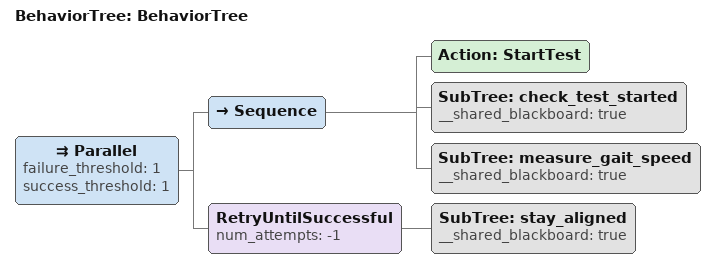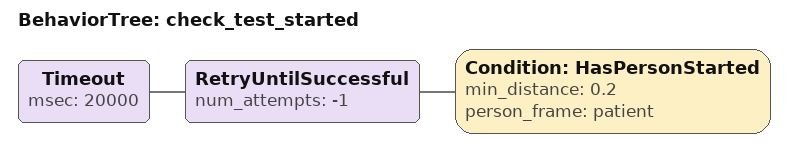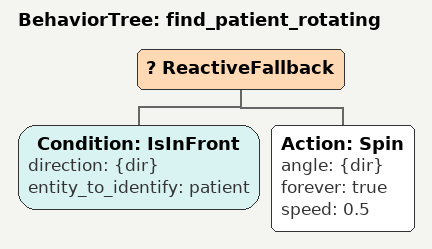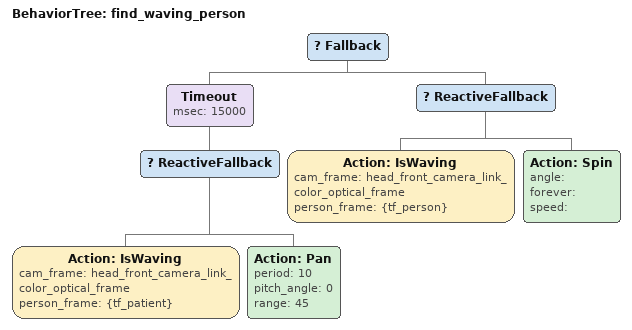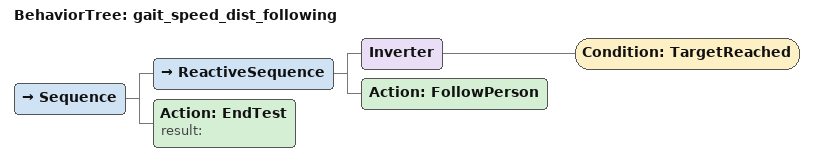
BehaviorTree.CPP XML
<BehaviorTree ID="BehaviorTree">
    <Parallel failure_threshold="1" success_threshold="1">
        <Sequence>
            <Action ID="StartTest"/>
            <SubTree ID="check_test_started" __shared_blackboard="true"/>
            <SubTree ID="measure_gait_speed" __shared_blackboard="true"/>
        </Sequence>
        <RetryUntilSuccessful num_attempts="-1">
            <SubTree ID="stay_aligned" __shared_blackboard="true"/>
        </RetryUntilSuccessful>
    </Parallel>
</BehaviorTree>

<BehaviorTree ID="check_test_started">
    <Timeout msec="20000">
        <RetryUntilSuccessful num_attempts="-1">
            <Condition ID="HasPersonStarted" min_distance="0.2" person_frame="patient"/>
        </RetryUntilSuccessful>
    </Timeout>
</BehaviorTree>

<BehaviorTree ID="find_patient_rotating">
    <ReactiveFallback>
        <Condition ID="IsInFront" direction="{dir}" entity_to_identify="patient"/>
        <Action ID="Spin" angle="{dir}" forever="true" speed="0.5"/>
    </ReactiveFallback>
</BehaviorTree>

<BehaviorTree ID="find_waving_person">
    <Fallback>
        <Timeout msec="15000">
            <ReactiveFallback>
                <Action ID="IsWaving" cam_frame="head_front_camera_link_color_optical_frame" person_frame="{tf_patient}"/>
                <Action ID="Pan" period="10" pitch_angle="0" range="45"/>
            </ReactiveFallback>
        </Timeout>
        <ReactiveFallback>
            <Action ID="IsWaving" cam_frame="head_front_camera_link_color_optical_frame" person_frame="{tf_person}"/>
            <Action ID="Spin" angle="" forever="" speed=""/>
        </ReactiveFallback>
    </Fallback>
</BehaviorTree>

<BehaviorTree ID="gait_speed_dist_following">
    <Sequence>
        <ReactiveSequence>
            <Inverter>
                <Condition ID="TargetReached"/>
            </Inverter>
            <Action ID="FollowPerson"/>
        </ReactiveSequence>
        <Action ID="EndTest" result=""/>
    </Sequence>
</BehaviorTree>
